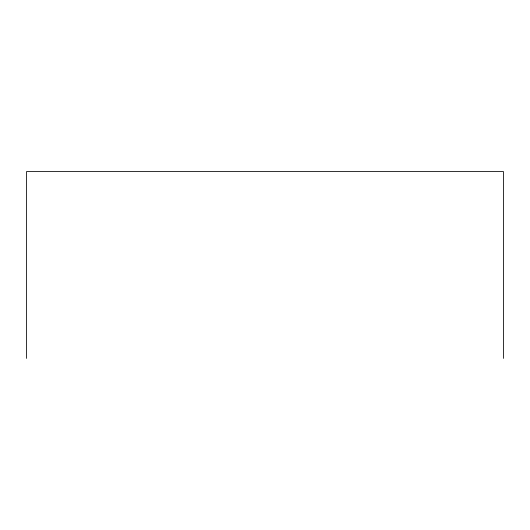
<?xml version="1.0" encoding="UTF-8"?>
<svg xmlns="http://www.w3.org/2000/svg" width="530" height="530" viewBox="0 0 530 530"><rect width="100%" height="100%" fill="white"/><g stroke="black" fill="none" stroke-linecap="round" stroke-linejoin="round"><path stroke-width="0.79" d="M503.5 358.399L503.5 171.601L26.5 171.601L26.5 358.399"/></g></svg>
